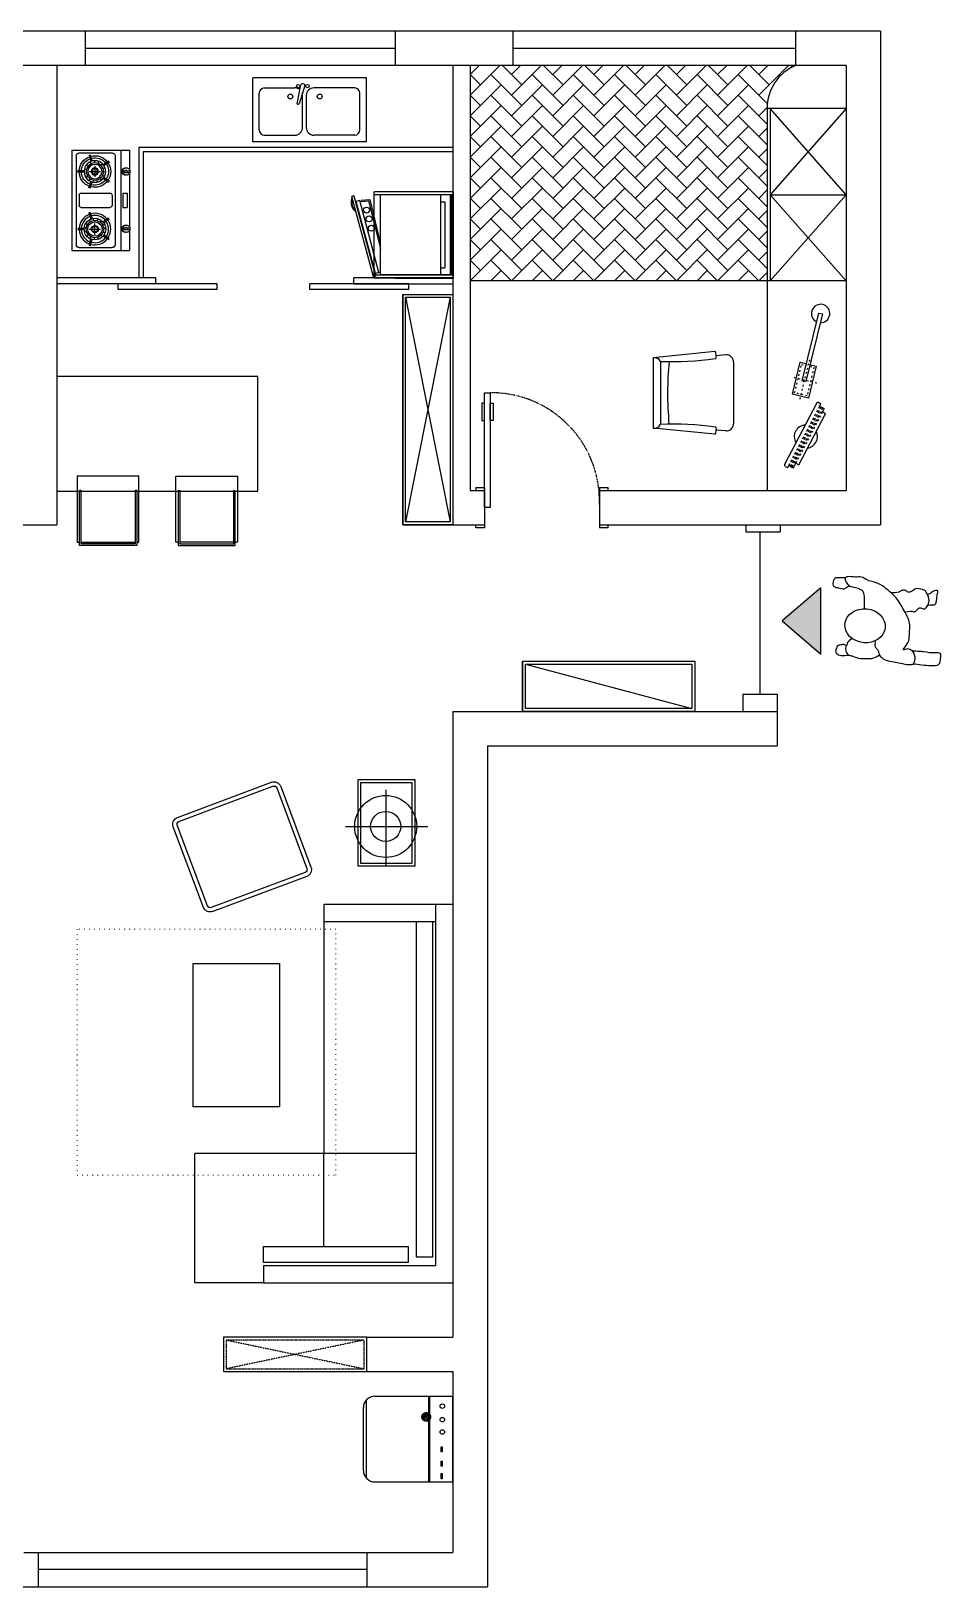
# Model space of a CAD drawing. Header units: millimetres. Extents: x -30834 to 68972, y -10073 to 1679.
# Drawn here: x 34492 to 40832, y -9653 to 1187 of the extents above; entities that cross this region are included whole.
import ezdxf

# ---------------------------------------------------------------- set-up
doc = ezdxf.new("R2010")
doc.units = ezdxf.units.MM
for name, pattern in [('ACAD_ISO02W100', [15, 12, -3]), ('ACAD_ISO03W100', [30, 12, -18]), ('ACAD_ISO07W100', [3.5, 0.5, -3]), ('DASH', [0.35, 0.25, -0.1])]:
    doc.linetypes.add(name, pattern=pattern)
for name, color, linetype in [('8', 8, 'Continuous'), ('D', 4, 'Continuous'), ('WALL-MOVE', 6, 'Continuous'), ('家具内线', 250, 'Continuous'), ('梁位', 1, 'Continuous')]:
    doc.layers.add(name, color=color, linetype=linetype)

# ---------------------------------------------------------------- blocks, each defined once
blk = doc.blocks.new('A$C57545BEF')
at = {"layer": '家具内线'}
blk.add_hatch(color=256, dxfattribs=at).paths.add_polyline_path([(80, 836), (311, 1105), (542, 836)])
blk.add_lwpolyline([(311, 1105), (80, 836), (542, 836), (311, 1105)], close=True, dxfattribs=at)
for centre, radius, start, end in [((114, 613), 50.8, 60.7778, 146.3788), ((626, 568), 102, 97.2665, 135.5568), ((51, 254), 74.6, 237.0292, 315.5679), ((456, 156), 74, 231.6495, 304.8628)]:
    blk.add_arc(centre, radius, start, end, dxfattribs=at)
at = {"layer": '家具内线', "extrusion": (0, 0, -1)}
blk.add_ellipse((277, 528), major_axis=(14, 140), ratio=0.844827, start_param=3.141593, end_param=9.424778, dxfattribs=at)
at = {"layer": '家具内线'}
for points, knots in [([(170, 461), (158, 455), (132, 467), (110, 435), (68, 433), (35, 386), (25, 333), (19, 276), (1, 232), (15, 182), (2, 131), (1, 76), (-1, 35), (12, 3), (43, 4), (66, -2), (92, 4), (83, 60), (94, 103), (100, 156), (97, 198), (122, 228), (101, 273), (146, 236), (175, 220), (228, 219), (278, 213), (335, 228), (396, 264), (464, 299), (515, 357), (559, 406), (582, 461), (593, 513), (623, 550), (612, 599), (625, 643), (602, 687), (620, 739), (585, 749), (561, 758), (543, 732), (541, 703), (529, 668), (559, 647), (545, 612), (541, 578), (523, 542), (489, 534), (448, 534), (417, 534), (396, 534)], [0, 0, 0, 0, 39.814734, 63.861679, 101.873716, 155.815282, 219.739603, 265.974723, 326.920515, 356.977896, 415.29971, 480.957001, 522.905694, 537.072014, 578.988508, 598.413424, 611.490791, 650.447739, 728.210158, 757.371518, 810.832955, 845.625325, 870.994577, 905.764712, 944.996243, 993.558153, 1054.454902, 1098.232023, 1164.921433, 1266.962374, 1325.770222, 1392.481568, 1463.947162, 1501.1189, 1552.606777, 1594.202632, 1645.292515, 1681.414686, 1743.889086, 1753.900839, 1787.894125, 1805.413181, 1839.779283, 1878.73623, 1899.347902, 1933.369187, 1972.552501, 2010.583195, 2039.92606, 2071.863263, 2133.764091, 2133.764091, 2133.764091, 2133.764091]), ([(187, 617), (193, 604), (171, 659), (131, 651), (151, 677), (141, 697), (142, 722), (117, 728), (95, 739), (75, 716), (65, 686), (75, 651), (66, 613), (47, 571), (49, 521), (48, 469), (65, 443), (75, 428)], [0, 0, 0, 0, 42.740303, 65.127122, 85.165103, 105.203524, 131.373069, 146.731066, 175.969445, 194.94235, 227.362383, 269.311076, 298.572891, 343.379818, 404.180332, 446.129025, 496.583665, 496.583665, 496.583665, 496.583665]), ([(374, 251), (368, 262), (388, 208), (366, 185), (388, 165), (410, 146), (382, 109), (434, 91), (406, 21), (475, 34), (527, 13), (521, 58), (502, 69), (491, 96), (522, 102), (531, 136), (542, 174), (517, 201), (507, 230), (529, 249), (523, 274), (505, 302), (506, 329), (507, 348)], [0, 0, 0, 0, 39.216823, 68.478658, 92.525782, 113.136954, 149.669204, 184.190421, 228.53435, 302.383813, 329.092788, 358.655257, 391.336544, 404.421574, 430.242052, 456.411597, 505.013562, 538.056847, 561.108806, 587.278866, 609.681888, 632.602247, 686.820609, 686.820609, 686.820609, 686.820609])]:
    blk.add_open_spline(points, degree=3, knots=knots, dxfattribs=at)
blk = doc.blocks.new('rte0.0000')
at = {"color": 40, "ltscale": 100}
for p, q in [((96533, -4435), (96533, -4979)), ((96613, -4355), (97051, -4355)), ((97131, -4435), (97131, -4979)), ((96533, -4818), (97131, -4818)), ((96533, -4979), (97131, -4979))]:
    blk.add_line(p, q, dxfattribs=at)
at = {"color": 1, "linetype": 'ACAD_ISO02W100', "ltscale": 100}
for p, q in [((96978, -4764), (97016, -4788)), ((96957, -4787), (97005, -4816)), ((96957, -4798), (96995, -4822)), ((96961, -4777), (97012, -4809)), ((96967, -4770), (97015, -4799))]:
    blk.add_line(p, q, dxfattribs=at)
at = {"color": 40, "ltscale": 100}
for points in [[(96591, -4898), (96591, -4904), (96555, -4904), (96555, -4898)], [(96678, -4898), (96678, -4904), (96642, -4904), (96642, -4898)], [(96778, -4898), (96778, -4904), (96742, -4904), (96742, -4898)]]:
    blk.add_lwpolyline(points, close=True, dxfattribs=at)
at = {"color": 1, "linetype": 'ACAD_ISO02W100', "ltscale": 100}
blk.add_circle((96986, -4793), 30, dxfattribs=at)
at = {"color": 40, "ltscale": 100}
for centre in [(96881, -4905), (96967, -4905), (97061, -4905)]:
    blk.add_circle(centre, 15.7, dxfattribs=at)
for centre, start, end in [((96613, -4435), 90, 180), ((97051, -4435), 0, 90)]:
    blk.add_arc(centre, 80, start, end, dxfattribs=at)
at = {"layer": 'D', "color": 251}
for p, q in [((96559, -4377), (97106, -4377)), ((97131, -4809), (96534, -4809))]:
    blk.add_line(p, q, dxfattribs=at)
blk = doc.blocks.new('852253')
at = {"color": 40}
for p, q in [((27440, -70566), (28000, -70416)), ((28004, -70430), (27443, -70580)), ((28004, -70430), (28000, -70416)), ((27443, -70580), (27440, -70566)), ((27431, -71121), (27431, -70571)), ((27431, -70571), (28031, -70571)), ((28031, -71121), (28031, -70571)), ((28031, -71121), (28031, -70571)), ((28031, -71121), (28031, -70571)), ((27431, -70716), (27431, -71121)), ((28011, -71101), (27451, -71101)), ((28012, -71034), (27452, -71034)), ((28031, -71121), (27431, -71121))]:
    blk.add_line(p, q, dxfattribs=at)
at = {"color": 251}
for p, q in [((27463, -70581), (27965, -70447)), ((27972, -70471), (27965, -70447)), ((27987, -70416), (27978, -70418)), ((27469, -70605), (27972, -70471)), ((27968, -70533), (27636, -70615)), ((27977, -70541), (27676, -70614)), ((27965, -70476), (27968, -70533)), ((27974, -70480), (27977, -70541)), ((27451, -71121), (27451, -70571)), ((27452, -71121), (27452, -70615)), ((27452, -70615), (28012, -70615)), ((27469, -70605), (27463, -70581)), ((27469, -70605), (27472, -70615)), ((28011, -71121), (28011, -70571)), ((28012, -70615), (28012, -71121)), ((27502, -71034), (27502, -71064)), ((27962, -71064), (27502, -71064)), ((27962, -71034), (27962, -71064)), ((28011, -71111), (27451, -71111))]:
    blk.add_line(p, q, dxfattribs=at)
at = {"color": 3}
blk.add_line((27452, -71121), (27452, -70643), dxfattribs=at)
at = {"color": 251}
for centre in [(27778, -70552), (27843, -70536), (27904, -70518)]:
    blk.add_circle(centre, 21, dxfattribs=at)
for radius, start, end in [(83.4, 69.8756, 140.1244), (78.4, 75.4644, 134.5356)]:
    blk.add_arc((27958, -70494), radius, start, end, dxfattribs=at)
blk = doc.blocks.new('rtyt')
at = {"color": 40}
for p, q in [((37818, -4100), (37818, -4630)), ((37539, -4355), (38111, -4355))]:
    blk.add_line(p, q, dxfattribs=at)
blk.add_lwpolyline([(37623, -4630), (38023, -4630), (38023, -4030), (37623, -4030)], close=True, dxfattribs=at)
at = {"color": 252}
blk.add_lwpolyline([(37643, -4610), (38003, -4610), (38003, -4050), (37643, -4050)], close=True, dxfattribs=at)
at = {"color": 40}
for radius in [216, 105]:
    blk.add_circle((37818, -4355), radius, dxfattribs=at)
blk = doc.blocks.new('8552223')
at = {"color": 40}
for p, q in [((9765, -10470), (9765, -9679)), ((9765, -9679), (10211, -9679)), ((9849, -9722), (10104, -9722)), ((10211, -10470), (10211, -9679)), ((9811, -9758), (9811, -9972)), ((10141, -9758), (10141, -9972)), ((9865, -10025), (10107, -10025)), ((9865, -10052), (10088, -10052)), ((10157, -10041), (10030, -10001)), ((10031, -9987), (10162, -10013)), ((9811, -10389), (9811, -10105)), ((10141, -10389), (10141, -10105)), ((9765, -10470), (10211, -10470)), ((9849, -10425), (10104, -10425))]:
    blk.add_line(p, q, dxfattribs=at)
at = {"color": 251}
for centre in [(10081, -9940), (10081, -10145)]:
    blk.add_circle(centre, 17.1, dxfattribs=at)
at = {"color": 40}
for centre in [(10154, -9996), (10154, -10060)]:
    blk.add_circle(centre, 11.8, dxfattribs=at)
for centre, radius, start, end in [((9851, -9763), 40.5, 94.8143, 173.8893), ((10103, -9731), 8.91, 85.1857, 90), ((10101, -9763), 40.5, 6.1107, 85.1857), ((9865, -9972), 53.5, 180, 270), ((10088, -9972), 53.5, 319.4308, 0), ((9865, -10105), 53.5, 90, 180), ((10035, -9994), 8.06, 121.5589, 234.7472), ((10088, -10105), 53.5, 0, 90), ((10160, -10033), 8.91, 252.3516, 329.2344), ((10152, -10028), 18, 329.2344, 57.1638), ((9851, -10385), 40.5, 186.1107, 265.1857), ((10101, -10385), 40.5, 274.8143, 353.8893), ((10103, -10416), 8.91, 270, 274.8143)]:
    blk.add_arc(centre, radius, start, end, dxfattribs=at)
at = {"color": 0}
for centre, radius, start, end in [((10088, -9972), 53.5, 270, 270.5321), ((9849, -10416), 8.91, 265.1857, 270)]:
    blk.add_arc(centre, radius, start, end, dxfattribs=at)
blk = doc.blocks.new('8552')
at = {"color": 9}
for p, q in [((44038, -70058), (44081, -69629)), ((44571, -69629), (44081, -69629)), ((44546, -69679), (44107, -69679)), ((44615, -70058), (44571, -69629)), ((44061, -70135), (44067, -70066)), ((44591, -70135), (44585, -70066)), ((44541, -70189), (44111, -70189))]:
    blk.add_line(p, q, dxfattribs=at)
for points in [[(44043, -70063, 0.000061), (44043, -70063, 0.000003)], [(44043, -70063, 0.000061), (44043, -70063, 0.000003)], [(44610, -70063), (44610, -70063, -0.000001), (44610, -70063)]]:
    blk.add_lwpolyline(points, format="xyb", close=True, dxfattribs=at)
for centre, radius, start, end in [((44127, -69637), 46.5, 170.0218, 244.303), ((42016, -69764), 2092, 351.8571, 2.3222), ((46636, -69764), 2092, 177.6778, 188.1429), ((44525, -69637), 46.5, 295.697, 9.9782), ((44323, -72170), 2441, 84.8112, 95.0115), ((44043, -70058), 5, 174.8978, 270.6251), ((44044, -70152), 89, 70.1472, 90.6251), ((44078, -70059), 10, 250.1472, 352.6043), ((44575, -70059), 10, 187.3957, 289.8528), ((44609, -70152), 89, 89.3749, 109.8528), ((44610, -70058), 5, 269.3749, 5.1022), ((44111, -70139), 50, 174.8978, 270), ((44541, -70139), 50, 270, 5.1022)]:
    blk.add_arc(centre, radius, start, end, dxfattribs=at)
blk = doc.blocks.new('rrty')
at = {"color": 9}
for p, q in [((43814, -70555), (43805, -70573)), ((43809, -70602), (43804, -70612)), ((43804, -70612), (43837, -70629)), ((43805, -70573), (43820, -70581)), ((43815, -70592), (43809, -70602)), ((43820, -70581), (43815, -70592)), ((43837, -70629), (43825, -70651))]:
    blk.add_line(p, q, dxfattribs=at)
at = {"color": 40}
for p, q in [((44253, -70773), (43827, -70551)), ((43825, -70651), (44181, -70836)), ((44181, -70836), (44193, -70814)), ((44216, -70826), (44193, -70814)), ((44216, -70826), (44221, -70816)), ((44221, -70816), (44227, -70806)), ((44227, -70806), (44232, -70795)), ((44232, -70795), (44248, -70804)), ((44248, -70804), (44258, -70786))]:
    blk.add_line(p, q, dxfattribs=at)
at = {"color": 250, "linetype": 'ACAD_ISO03W100'}
for p, q in [((44221, -70816), (43809, -70602)), ((43809, -70602), (44221, -70816)), ((44227, -70806), (43815, -70592)), ((43815, -70592), (44227, -70806)), ((44232, -70795), (43820, -70581)), ((43820, -70581), (44232, -70795)), ((44193, -70814), (43837, -70629)), ((43837, -70629), (44193, -70814))]:
    blk.add_line(p, q, dxfattribs=at)
at = {"color": 9}
for centre, radius, start, end in [((43823, -70560), 10, 62.5256, 152.5256), ((44021, -70699), 80.7, 4.542, 120.5091), ((44021, -70699), 80.7, 188.0966, 296.9545)]:
    blk.add_arc(centre, radius, start, end, dxfattribs=at)
at = {"color": 40}
blk.add_arc((44249, -70781), 10, 332.5256, 62.5256, dxfattribs=at)
blk = doc.blocks.new('t')
at = {"color": 250, "linetype": 'ACAD_ISO03W100'}
for p, q in [((44557, -70724), (44273, -70654)), ((44306, -70708), (44327, -70621)), ((44327, -70621), (44524, -70669)), ((44394, -70776), (44436, -70602)), ((44524, -70669), (44516, -70703)), ((44503, -70756), (44306, -70708)), ((44510, -70729), (44503, -70756))]:
    blk.add_line(p, q, dxfattribs=at)
at = {"color": 9}
for p, q in [((44290, -70718), (44318, -70606)), ((44318, -70606), (44540, -70660)), ((44405, -70700), (44411, -70674)), ((44411, -70674), (44882, -70789)), ((44540, -70660), (44529, -70706)), ((44513, -70772), (44290, -70718)), ((44876, -70815), (44405, -70700)), ((44522, -70732), (44513, -70772)), ((44882, -70789), (44876, -70815))]:
    blk.add_line(p, q, dxfattribs=at)
blk.add_arc((44879, -70802), 64, 178.0945, 154.5214, dxfattribs=at)
blk = doc.blocks.new('r0.0.')
at = {"color": 40, "ltscale": 100}
for p, q in [((91753, 12872), (94388, 12872)), ((91753, 11551), (91753, 12872)), ((94388, 12872), (94388, 11972)), ((91932, 12731), (91932, 12618)), ((91932, 12731), (94268, 12731)), ((91932, 12618), (94268, 12618)), ((92653, 11972), (92653, 11072)), ((94388, 11972), (92653, 11972)), ((91753, 11551), (91753, 11072)), ((91753, 11072), (92653, 11072))]:
    blk.add_line(p, q, dxfattribs=at)
for points in [[(91894, 12559), (91894, 11551), (92006, 11551), (92006, 12559)], [(93979, 11662), (92979, 11662), (92979, 11062), (93979, 11062)]]:
    blk.add_lwpolyline(points, close=True, dxfattribs=at)
at = {"color": 40, "linetype": 'ACAD_ISO07W100', "lineweight": 13, "ltscale": 10}
blk.add_lwpolyline([(94218, 12056), (94218, 10253), (92502, 10253), (92502, 12056)], close=True, dxfattribs=at)
at = {"color": 40, "ltscale": 100}
blk.add_lwpolyline([(94995, 10951), (95241, 11607, 0.414214), (95212, 11671), (94650, 11882, 0.414214), (94585, 11853), (94340, 11197, 0.414214), (94369, 11133), (94931, 10922, 0.414214)], format="xyb", close=True, dxfattribs=at)
at = {"layer": 'D', "color": 251}
for p, q in [((91873, 12752), (94388, 12752)), ((91873, 11551), (91873, 12752)), ((94268, 12752), (94268, 11972)), ((92653, 12618), (92653, 11972)), ((92006, 11972), (92653, 11972)), ((91873, 11551), (91753, 11551))]:
    blk.add_line(p, q, dxfattribs=at)
blk.add_lwpolyline([(94967, 10962), (95213, 11617, 0.414214), (95201, 11643), (94639, 11854, 0.414214), (94613, 11842), (94368, 11187, 0.414214), (94379, 11161), (94941, 10950, 0.414214)], format="xyb", close=True, dxfattribs=at)
blk = doc.blocks.new('5822363333')
at = {"color": 40}
for p, q in [((10056, -11570), (10042, -11613)), ((10065, -11573), (10052, -11616)), ((9924, -11621), (9961, -11647)), ((9930, -11613), (9966, -11639)), ((10099, -11681), (10144, -11681)), ((10099, -11691), (10144, -11691)), ((9925, -11754), (9961, -11727)), ((9931, -11762), (9967, -11735)), ((10058, -11802), (10043, -11759)), ((10067, -11799), (10053, -11756))]:
    blk.add_line(p, q, dxfattribs=at)
at = {"color": 251}
for p, q in [((9950, -11690), (9965, -11689)), ((9954, -11659), (9968, -11665)), ((9971, -11633), (9982, -11644)), ((10064, -11686), (9985, -11686)), ((9998, -11616), (10003, -11630)), ((10024, -11647), (10024, -11724)), ((10028, -11611), (10028, -11626)), ((10059, -11620), (10052, -11633)), ((10083, -11639), (10071, -11649)), ((10097, -11667), (10082, -11671)), ((10099, -11698), (10084, -11696)), ((9958, -11720), (9971, -11714)), ((9977, -11745), (9987, -11733)), ((10005, -11759), (10009, -11744)), ((10036, -11760), (10034, -11746)), ((10065, -11749), (10057, -11737)), ((10087, -11727), (10075, -11719))]:
    blk.add_line(p, q, dxfattribs=at)
at = {"color": 40}
for radius in [75, 60]:
    blk.add_circle((10024, -11686), radius, dxfattribs=at)
at = {"color": 251}
for radius in [50, 25, 20]:
    blk.add_circle((10024, -11686), radius, dxfattribs=at)
at = {"color": 40}
for radius, start, end in [(110, 75.0625, 141.852), (120, 70.0692, 74.8452), (110, 2.6053, 69.852), (110, 147.0625, 213.852), (120, 142.0692, 146.8452), (110, 291.0625, 357.3947), (120, 214.0692, 218.8452), (110, 219.0625, 285.852), (120, 286.0692, 290.8452)]:
    blk.add_arc((10024, -11686), radius, start, end, dxfattribs=at)
at = {"color": 251}
for start, end in [(75.4742, 141.4403), (3.017, 69.4403), (147.4742, 213.4403), (291.4742, 356.983), (219.4742, 285.4403)]:
    blk.add_arc((10024, -11686), 95, start, end, dxfattribs=at)
blk = doc.blocks.new('25225.')
at = {"color": 40}
for p, q in [((9784, -11536), (9784, -11670)), ((10184, -11536), (9784, -11536)), ((9844, -11536), (9844, -12236)), ((9884, -11576), (9884, -12196)), ((10134, -11556), (9904, -11556)), ((10154, -11576), (10154, -12196)), ((10184, -11536), (10184, -12236)), ((9822, -11680), (9780, -11680)), ((9822, -11692), (9780, -11692)), ((9784, -11702), (9784, -12069)), ((9822, -11680), (9822, -11692)), ((9800, -11836), (9800, -11936)), ((9830, -11836), (9800, -11836)), ((9830, -11836), (9830, -11936)), ((9904, -11851), (9904, -11921)), ((10119, -11836), (9919, -11836)), ((10134, -11851), (10134, -11921)), ((9830, -11936), (9800, -11936)), ((10119, -11936), (9919, -11936)), ((9822, -12079), (9780, -12079)), ((9822, -12091), (9780, -12091)), ((9784, -12100), (9784, -12236)), ((9822, -12079), (9822, -12091)), ((10184, -12236), (9784, -12236)), ((10134, -12216), (9904, -12216))]:
    blk.add_line(p, q, dxfattribs=at)
for points in [[(9805, -11660, 0.098491), (9795, -11662, 0.098491), (9787, -11668, 0.098491), (9781, -11676, 0.098491), (9779, -11686, 0.098491), (9781, -11696, 0.098491), (9787, -11704, 0.098491), (9795, -11710, 0.098491), (9805, -11712, 0.098491), (9815, -11710, 0.098491), (9823, -11704, 0.098491), (9829, -11696, 0.098491), (9831, -11686, 0.098491), (9829, -11676, 0.098491), (9823, -11668, 0.098491), (9815, -11662, 0.098491)], [(9805, -12059, 0.098491), (9795, -12061, 0.098491), (9787, -12067, 0.098491), (9781, -12075, 0.098491), (9779, -12085, 0.098491), (9781, -12095, 0.098491), (9787, -12103, 0.098491), (9795, -12108, 0.098491), (9805, -12110, 0.098491), (9815, -12108, 0.098491), (9823, -12103, 0.098491), (9829, -12095, 0.098491), (9831, -12085, 0.098491), (9829, -12075, 0.098491), (9823, -12067, 0.098491), (9815, -12061, 0.098491)]]:
    blk.add_lwpolyline(points, format="xyb", close=True, dxfattribs=at)
for points in [[(9811, -11660, 0.030738), (9808, -11661, 0.098491)], [(9808, -11712, 0.030738), (9811, -11712, 0.098491), (9821, -11710, 0.098491), (9829, -11704, 0.098491), (9835, -11696, 0.098491), (9837, -11686, 0.098491), (9835, -11676, 0.098491), (9829, -11668, 0.098491), (9821, -11662, 0.098491), (9811, -11660, 0.098491)], [(9808, -12110, 0.030738), (9811, -12110, 0.098491), (9821, -12108, 0.098491), (9829, -12103, 0.098491), (9835, -12095, 0.098491), (9837, -12085, 0.098491), (9835, -12075, 0.098491), (9829, -12067, 0.098491), (9821, -12061, 0.098491), (9811, -12059, 0.098491)], [(9811, -12059, 0.030738), (9808, -12059, 0.098491)]]:
    blk.add_lwpolyline(points, format="xyb", dxfattribs=at)
for centre, radius, start, end in [((9904, -11576), 20, 90, 180), ((10134, -11576), 20, 0, 90), ((9807, -11686), 9.75, 34.9148, 145.0852), ((9807, -11686), 9.75, 221.223, 318.777), ((10024, -11686), 120, 357.612, 2.388), ((9919, -11851), 15, 90, 180), ((9919, -11921), 15, 180, 270), ((10119, -11851), 15, 0, 90), ((10119, -11921), 15, 270, 0), ((9807, -12084), 9.75, 34.9148, 145.0852), ((9807, -12084), 9.75, 221.223, 318.777), ((9904, -12196), 20, 180, 270), ((10134, -12196), 20, 270, 0)]:
    blk.add_arc(centre, radius, start, end, dxfattribs=at)
blk.add_blockref('5822363333', (0, 0))
at = {"xscale": -1, "rotation": 180}
blk.add_blockref('5822363333', (0, -23773), dxfattribs=at)
blk = doc.blocks.new('52236')
at = {"color": 40, "ltscale": 100}
for p, q in [((23756, -69952), (23756, -70413)), ((23772, -69952), (23756, -69952)), ((23772, -69929), (24170, -69929)), ((23772, -70312), (23772, -69929)), ((23783, -69940), (24160, -69940)), ((23783, -70312), (23783, -69940)), ((24160, -69952), (23783, -69952)), ((24160, -69940), (24160, -70312)), ((24170, -69929), (24170, -70312)), ((24187, -69952), (24170, -69952)), ((24187, -70413), (24187, -69952)), ((23772, -70312), (23783, -70312)), ((24160, -70312), (24170, -70312)), ((23756, -70413), (24187, -70413))]:
    blk.add_line(p, q, dxfattribs=at)
blk = doc.blocks.new('fgh')
at = {"color": 40, "ltscale": 100}
for p, q in [((65372, -980), (64572, -980)), ((64572, -980), (64572, -2380)), ((65372, -2380), (65372, -980)), ((64572, -2380), (65372, -2380))]:
    blk.add_line(p, q, dxfattribs=at)

msp = doc.modelspace()

# ---------------------------------------------------------------- hatches: boundary and pattern name
h = msp.add_hatch()
h.set_pattern_fill('AR-HBONE', color=251, style=0)
h.set_pattern_definition([(45, (37551.57, -553.44), (1e-14, 143.684), [304.8, -101.6]), (135, (37623.41, -481.6), (1e-14, 143.684), [304.8, -101.6])])
h.paths.add_polyline_path([(39621.6, 646.6, -0.3157419), (39821.6, 946.6), (37551.6, 946.6), (37551.6, -553.4), (39621.6, -553.4)])

# ---------------------------------------------------------------- linework, layer by layer
for p, q in [((40411.6, 1186.6), (29331.6, 1186.6)), ((34871.6, 946.6), (34871.6, 1186.6)), ((37031.6, 946.6), (37031.6, 1186.6)), ((37851.6, 946.6), (37851.6, 1186.6)), ((39821.6, 946.6), (39821.6, 1186.6)), ((40411.6, 1186.6), (40411.6, -2253.4)), ((34871.6, 1066.6), (37031.6, 1066.6)), ((37851.6, 1066.6), (39821.6, 1066.6)), ((40171.6, 946.6), (29571.6, 946.6)), ((34671.6, 946.6), (34671.6, -2253.4)), ((37431.6, 946.6), (37431.6, -2253.4)), ((37551.6, 946.6), (37551.6, -2013.4)), ((40171.6, 946.6), (40171.6, -2013.4)), ((37081.6, -513), (37081.6, -513.4)), ((37081.6, -647.7), (37431.6, -647.7)), ((37551.6, -2013.4), (37651.6, -2013.4)), ((37651.6, -2013.4), (37651.6, -2253.4)), ((38451.6, -2013.4), (38451.6, -2253.4)), ((38451.6, -2013.4), (40171.6, -2013.4)), ((33831.6, -2253.4), (34671.6, -2253.4)), ((37431.6, -2253.4), (37651.6, -2253.4)), ((38451.6, -2253.4), (40411.6, -2253.4)), ((39471.6, -2253.4), (39471.6, -2303.4)), ((39711.6, -2253.4), (39711.6, -2303.4)), ((39471.6, -2303.4), (39711.6, -2303.4)), ((39571.5, -3433.4), (39571.5, -2303.4)), ((37916.4, -3203.4), (39116, -3203.4)), ((37916.4, -3203.4), (37916.4, -3553.4)), ((39116, -3203.4), (39116, -3553.4)), ((39451.5, -3433.4), (39451.5, -3553.4)), ((39451.5, -3433.4), (39691.5, -3433.4)), ((39691.5, -3433.4), (39691.5, -3793.4)), ((37431.6, -3553.4), (39691.5, -3553.4)), ((37431.6, -3553.4), (37431.6, -7913.4)), ((39451.5, -3553.4), (39691.5, -3553.4)), ((37671.6, -3793.4), (39691.5, -3793.4)), ((37671.6, -3793.4), (37671.6, -9653.4)), ((36831.6, -7913.4), (37431.6, -7913.4)), ((36831.6, -8153.4), (36831.6, -7913.4)), ((36831.6, -8153.4), (37431.6, -8153.4)), ((37431.6, -8153.4), (37431.6, -9413.4)), ((34441.6, -9413.4), (37431.6, -9413.4)), ((34541.6, -9413.4), (34541.6, -9653.4)), ((36831.6, -9413.4), (36831.6, -9653.4)), ((36831.6, -9533.4), (34541.6, -9533.4)), ((34201.6, -9653.4), (37671.6, -9653.4))]:
    msp.add_line(p, q)
at = {"color": 40}
for p, q in [((39621.6, 646.6), (39621.6, -2013.4)), ((40171.6, 646.6), (39621.6, 646.6)), ((35271.6, 346.6), (35271.6, -533.4)), ((37431.6, 346.6), (35271.6, 346.6)), ((39641.6, 46.6), (40171.6, 46.6)), ((35361.6, -533.4), (34671.6, -533.4)), ((35361.6, -573.4), (35361.6, -533.4)), ((37431.6, -533.4), (36741.6, -533.4)), ((36741.6, -573.4), (36741.6, -533.4)), ((35361.6, -573.4), (34671.6, -573.4)), ((35788.6, -573.4), (35098.6, -573.4)), ((35098.6, -613.4), (35098.6, -573.4)), ((35788.6, -613.4), (35098.6, -613.4)), ((35788.6, -613.4), (35788.6, -573.4)), ((37124.6, -573.4), (36434.6, -573.4)), ((36434.6, -613.4), (36434.6, -573.4)), ((37124.6, -613.4), (36434.6, -613.4)), ((36741.6, -573.4), (37431.6, -573.4)), ((37081.6, -647.7), (37081.6, -2253.4)), ((37124.6, -613.4), (37124.6, -573.4)), ((40171.6, -553.4), (37551.6, -553.4)), ((37081.6, -2253.4), (37431.6, -2253.4)), ((37591.6, -2273.8), (37591.6, -2253.8))]:
    msp.add_line(p, q, dxfattribs=at)
at = {"color": 251}
for p, q in [((39641.6, 646.6), (39641.6, -553.4)), ((40171.6, 46.6), (39641.6, 646.6)), ((40171.6, 646.6), (39641.6, 46.6)), ((35241.6, 376.6), (35241.6, -533.4)), ((37431.6, 376.6), (35241.6, 376.6)), ((40171.6, 46.6), (39641.6, -553.4)), ((39641.6, 46.6), (40171.6, -553.4)), ((37101.6, -667.7), (37411.6, -2233.4)), ((37411.6, -667.7), (37101.6, -2233.4)), ((37936.4, -3223.4), (39096, -3533.4))]:
    msp.add_line(p, q, dxfattribs=at)
at = {"color": 251, "linetype": 'DASH', "ltscale": 0.2}
for p, q in [((35851.6, -7933.4), (36811.6, -8133.4)), ((36811.6, -7933.4), (35851.6, -8133.4))]:
    msp.add_line(p, q, dxfattribs=at)
at = {"color": 40}
for points in [[(37081.6, -647.7), (37431.6, -647.7), (37431.6, -2253.4), (37081.6, -2253.4)], [(37651.6, -1405.9), (37631.6, -1405.9), (37631.6, -1525.9), (37651.6, -1525.9)], [(37651.6, -1333.4), (37691.6, -1333.4), (37691.6, -2133.4), (37651.6, -2133.4)], [(37691.6, -1405.9), (37711.6, -1405.9), (37711.6, -1525.9), (37691.6, -1525.9)], [(37916.4, -3203.4), (39116, -3203.4), (39116, -3553.4), (37916.4, -3553.4)], [(35831.6, -8153.4), (36831.6, -8153.4), (36831.6, -7913.4), (35831.6, -7913.4)]]:
    msp.add_lwpolyline(points, close=True, dxfattribs=at)
at = {"color": 251}
for points in [[(37101.6, -667.7), (37411.6, -667.7), (37411.6, -2233.4), (37101.6, -2233.4)], [(37936.4, -3223.4), (39096, -3223.4), (39096, -3533.4), (37936.4, -3533.4)]]:
    msp.add_lwpolyline(points, close=True, dxfattribs=at)
at = {"color": 251, "linetype": 'DASH', "ltscale": 0.2}
msp.add_lwpolyline([(35851.6, -8133.4), (36811.6, -8133.4), (36811.6, -7933.4), (35851.6, -7933.4)], close=True, dxfattribs=at)
at = {"color": 40}
msp.add_arc((39935.4, 654), 313.9, 111.26376, 181.35611, dxfattribs=at)
at = {"color": 251, "linetype": 'DASH', "ltscale": 0.2}
msp.add_arc((37698.6, -2086.9), 753.5, 357.9783, 90.53359, dxfattribs=at)
at = {"layer": 'WALL-MOVE', "color": 40}
for p, q in [((37591.6, -1993.4), (37651.6, -1993.4)), ((37591.6, -1993.4), (37591.6, -2013.4)), ((37651.6, -1993.4), (37651.6, -2273.8)), ((38451.6, -1993.4), (38451.6, -2273.4)), ((38451.6, -1993.4), (38511.6, -1993.4)), ((38511.6, -1993.4), (38511.6, -2013.4)), ((37651.6, -2273.8), (37591.6, -2273.8)), ((38511.6, -2273.4), (38451.6, -2273.4)), ((38511.6, -2253.4), (38511.6, -2273.4))]:
    msp.add_line(p, q, dxfattribs=at)

# ---------------------------------------------------------------- block references
for name, p, rotation in [('8552223', (26357.8, -9350.3), 90), ('fgh', (37051.7, 63352), 270), ('rte0.0000', (32452.1, -105455.3), 89.99999999999997)]:
    msp.add_blockref(name, p, dxfattribs=dict(rotation=rotation))
at = {"xscale": -1}
msp.add_blockref('25225.', (44960.2, 11894.2), dxfattribs=at)
at = {"xscale": -1, "rotation": 270}
msp.add_blockref('r0.0.', (24559.9, -99287.8), dxfattribs=at)
msp.add_blockref('rtyt', (-855.4, 0))
at = {"layer": '8'}
for name, p, rotation in [('852253', (-33689.1, -27964.7), 90), ('t', (-30808.4, -45660), 90), ('8552', (-30801.9, -45660), 90), ('rrty', (-30808.4, -45660), 90), ('52236', (58999.3, -72326.5), 180)]:
    msp.add_blockref(name, p, dxfattribs=dict(at, rotation=rotation))
at = {"layer": '8', "xscale": -1, "rotation": 180}
msp.add_blockref('52236', (11743.9, -72326.5), dxfattribs=at)
at = {"layer": '梁位', "rotation": 90}
msp.add_blockref('A$C57545BEF', (40831.2, -3233.8), dxfattribs=at)

doc.saveas('drawing.dxf')
